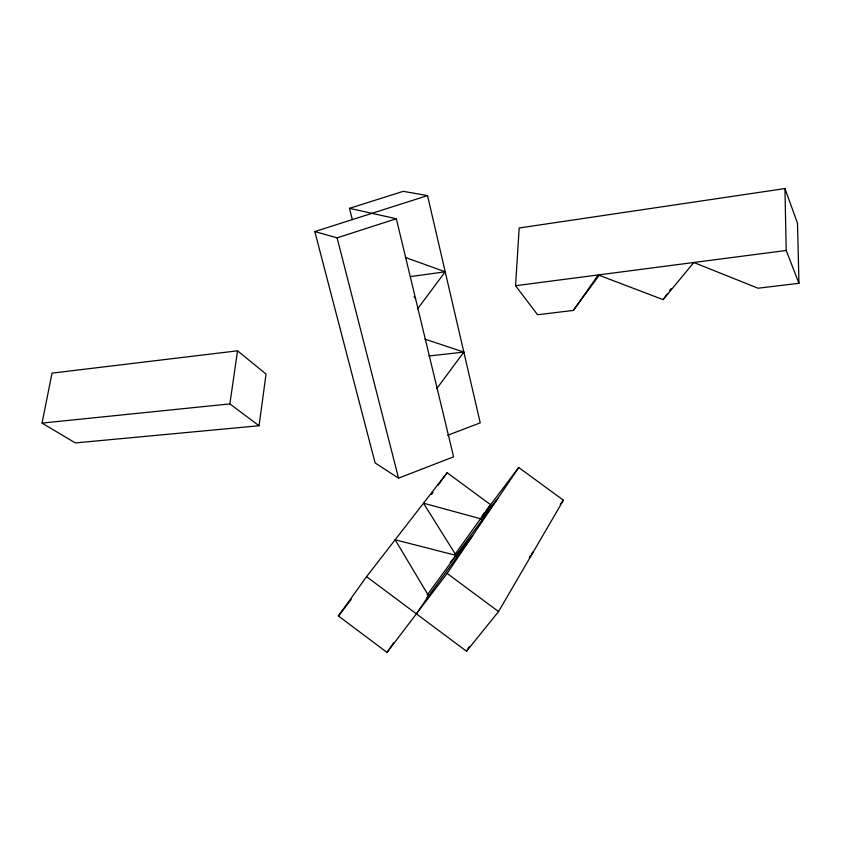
<?xml version="1.0" encoding="UTF-8"?>
<svg xmlns="http://www.w3.org/2000/svg" width="841" height="841" viewBox="0 0 841 841"><rect width="100%" height="100%" fill="white"/><g stroke="black" fill="none" stroke-linecap="round" stroke-linejoin="round"><path stroke-width="1.26" d="M515.554 285.719L519.181 227.985L784.947 188.563L797.51 223.275L798.95 283.291L758.025 288.211L693.804 262.497L663.118 299.627L598.256 274.944L573.352 310.424L537.567 314.734L515.554 285.719L786.209 250.46L798.95 283.291M259.049 425.735L266.05 374.066L237.551 350.813L52.016 373.131L42.05 423.097L75.322 442.934L259.049 425.735L229.856 403.901L42.05 423.097M229.856 403.901L237.551 350.813M454.855 554.576L490.608 504.705L447.128 472.716L366.55 576.674L466.534 651.239L498.555 611.575L563.407 500.216L518.729 467.501L485.982 510.834M466.534 651.239L469.215 646.729M366.55 576.674L338.408 615.99L387.039 652.437L447.128 573.415L518.729 467.501M416.39 613.835L428.637 595.827L472.589 535.749L450.282 562.387M387.039 652.437L393.641 642.787M431.475 494.476L432.968 492.405M438.182 485.152L447.128 472.716M529.336 557.362L530.671 555.533M531.333 554.618L533.331 551.875L532.101 553.073M663.118 299.627L667.533 293.572M669.751 290.555L671.223 288.537M427.133 595.05L497.788 498.471L480.989 518.855L423.507 503.191L457.504 557.625M573.352 310.424L599.307 275.144M436.784 388.616L463.833 352.085L424.884 339.123M417.588 308.847L445.215 271.801L405.204 257.388M482.124 515.943L484.437 512.873M338.408 615.99L351.254 599.349M560.18 504.295L563.407 500.216M426.755 598.035L428.637 595.827L395.144 539.785L456.127 555.417M447.675 435.27L480.243 422.844L427.543 195.596L314.828 231.569L375.118 462.939L398.55 478.161L453.604 456.831L396.332 218.744L349.499 208.337L352.337 219.638M314.828 231.569L337.115 237.845L396.332 218.744M349.499 208.337L403.238 191.338L427.543 195.596M410.513 276.573L445.215 271.801M428.994 355.964L463.833 352.085M447.128 573.415L498.555 611.575M414.077 296.589L415.57 298.744M480.989 518.855L482.356 520.947M337.115 237.845L398.55 478.161M784.947 188.563L786.209 250.46"/></g></svg>
